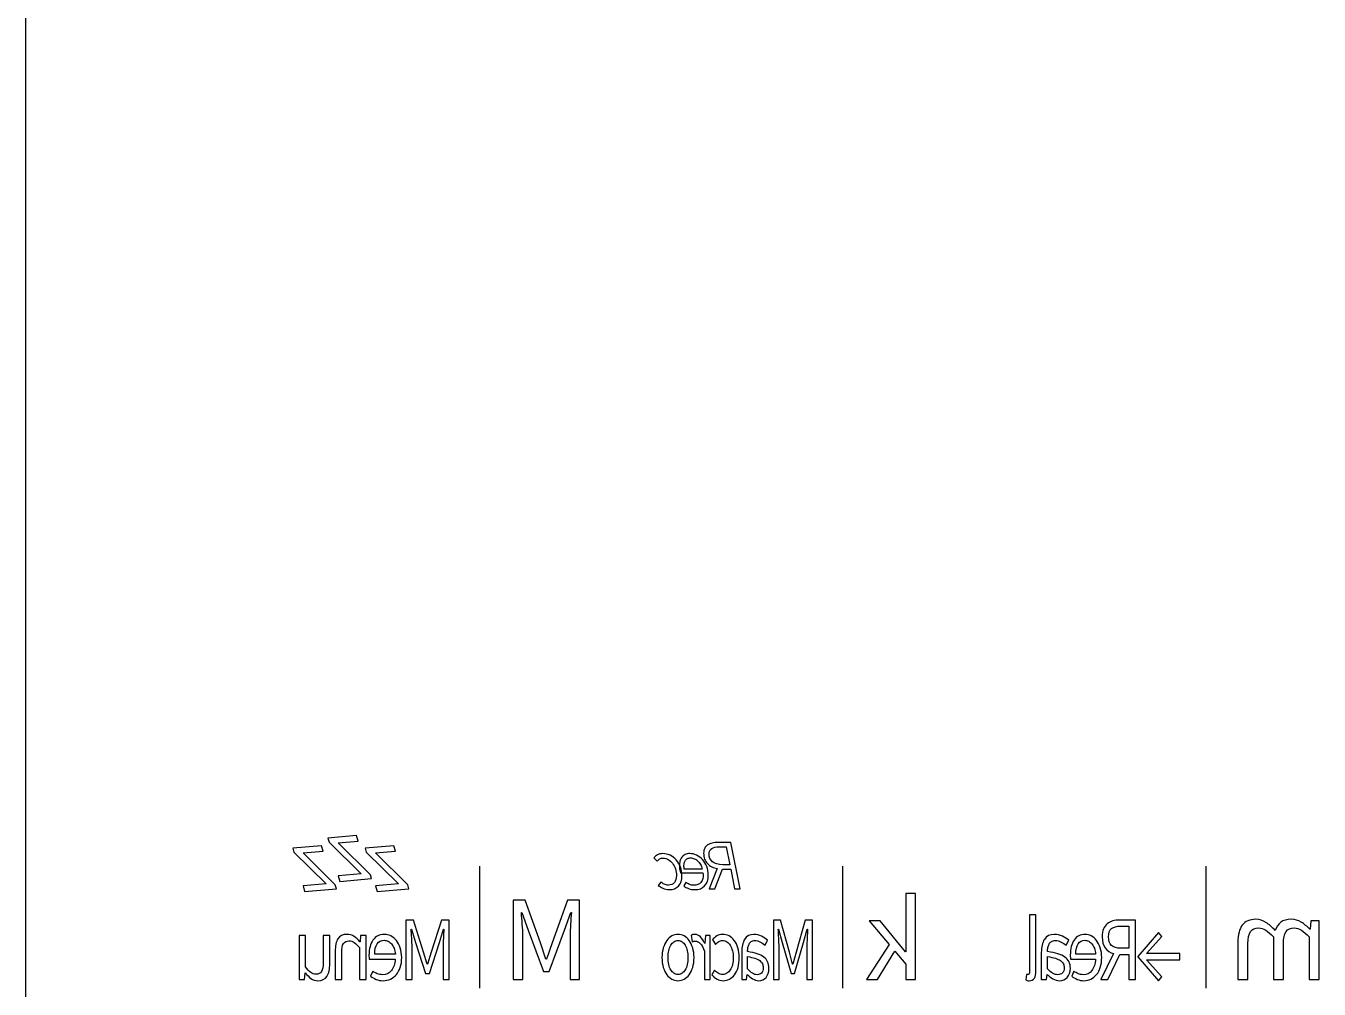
# Model space of a CAD drawing. Extents: x 0 to 186, y 0 to 195.
# Drawn here: x 0.05 to 36.23, y 81.12 to 108.05 of the extents above; entities that cross this region are included whole.
import ezdxf

# ---------------------------------------------------------------- set-up
doc = ezdxf.new("R2010")
doc.units = 0
doc.layers.add('cut', color=7, linetype='CONTINUOUS')
doc.layers.add('engrave', color=7, linetype='CONTINUOUS')

msp = doc.modelspace()

# ---------------------------------------------------------------- linework, layer by layer
at = {"layer": 'cut', "color": 7}
msp.add_lwpolyline([(0.052916, 5.183316), (0.052916, 142.343314)], dxfattribs=at)
at = {"layer": 'engrave', "color": 7}
for points in [[(9.69542, 84.317335), (8.793926, 85.207362), (9.353152, 85.256288), (9.306535, 85.410243), (8.504453, 85.340071), (8.534643, 85.228018), (9.435838, 84.340531), (8.793139, 84.284304), (8.837213, 84.130047), (9.725395, 84.207754), (9.69542, 84.317335)], [(8.710069, 84.035113), (7.808575, 84.92514), (8.367799, 84.974066), (8.321181, 85.128021), (7.519103, 85.057849), (7.549292, 84.945796), (8.450484, 84.058308), (7.807785, 84.002081), (7.85186, 83.847824), (8.740041, 83.925531), (8.710069, 84.035113)], [(10.737218, 84.035113), (9.835724, 84.92514), (10.394947, 84.974066), (10.348333, 85.128021), (9.546251, 85.057849), (9.576441, 84.945796), (10.477635, 84.058308), (9.834934, 84.002081), (9.879011, 83.847824), (10.76719, 83.925531), (10.737218, 84.035113)], [(19.39612, 84.486355), (19.168951, 83.923316), (19.332877, 83.923316), (19.54624, 84.472549), (19.771481, 84.472549), (19.880123, 83.923316), (20.034222, 83.923316), (19.775461, 85.219292), (19.419813, 85.219292)], [(19.457374, 85.096782), (19.647044, 85.096782), (19.745796, 84.596986), (19.550219, 84.596986)], [(17.624323, 84.790574), (17.713192, 84.695738)], [(18.369743, 84.37175), (18.993976, 84.37175)], [(18.978183, 84.474476), (18.474411, 84.474479)], [(17.813934, 84.110997), (17.746771, 84.012244)], [(18.408627, 84.284871), (18.408627, 84.284868)], [(18.517825, 84.1031), (18.458561, 84.002358)], [(19.146099, 84.300667), (19.146153, 84.300664)], [(15.540654, 83.604989), (15.205377, 83.604989), (14.775327, 82.412812), (14.616162, 81.959094), (14.602531, 81.959094), (14.446778, 82.412812), (14.020035, 83.604989), (13.688167, 83.604989), (13.688167, 81.383316), (13.955748, 81.383316), (13.955748, 82.605874)], [(15.279926, 82.605874), (15.279926, 81.383316), (15.540685, 81.383316), (15.540654, 83.604989)], [(24.943697, 83.79464), (24.669397, 83.79464), (24.669397, 82.162286), (24.659265, 82.162286), (23.958223, 83.029208), (23.650025, 83.029208), (24.202032, 82.368785), (23.575507, 81.383316), (23.880293, 81.383316), (24.361194, 82.175824), (24.669392, 81.816775), (24.669392, 81.383316), (24.943692, 81.383316), (24.943697, 83.79464)], [(13.918438, 83.262891), (13.931985, 83.262891), (14.1081, 82.768448), (14.534842, 81.606867), (14.697416, 81.606867), (15.124162, 82.768448), (15.300274, 83.262891), (15.313821, 83.262891)], [(11.896923, 83.049571), (11.676974, 83.049571), (11.394848, 82.15544), (11.290433, 81.815148), (11.281485, 81.815148), (11.179307, 82.15544), (10.899351, 83.049571), (10.68164, 83.049571), (10.68164, 81.383315), (10.85718, 81.383315), (10.85718, 82.300236)], [(11.725831, 82.300236), (11.725831, 81.383315), (11.896894, 81.383315), (11.896923, 83.049571)], [(22.056924, 83.049569), (21.859778, 83.049569), (21.606902, 82.155435), (21.513312, 81.815148), (21.505291, 81.815148), (21.413708, 82.155435), (21.162776, 83.049569), (20.967635, 83.049569), (20.967635, 81.383313), (21.124977, 81.383313), (21.124977, 82.300233)], [(21.903607, 82.300233), (21.903607, 81.383313), (22.056936, 81.383313), (22.056924, 83.049569)], [(28.310398, 83.191806), (28.135557, 83.191806), (28.135557, 81.617018)], [(28.310426, 81.632229), (28.310398, 83.191806)], [(30.326501, 81.383311), (30.663365, 82.086914), (30.914987, 82.086914), (30.914987, 81.383311), (31.094056, 81.383311), (31.094056, 83.049569), (30.65484, 83.049569)], [(30.680413, 82.879345), (30.914987, 82.879345), (30.914987, 82.259616)], [(35.957084, 82.575386), (35.957084, 81.383316), (36.234793, 81.383316), (36.234791, 83.029208)], [(36.234791, 83.029208), (36.00452, 83.029208), (35.980757, 82.792118), (35.970625, 82.792118)], [(7.878626, 81.741434), (7.878626, 82.617735), (7.69644, 82.617735), (7.69644, 81.383315), (7.847503, 81.383315), (7.863103, 81.576327), (7.869754, 81.576327)], [(8.55624, 82.617735), (8.371887, 82.617735), (8.371887, 81.863363)], [(8.556251, 81.83546), (8.55624, 82.617735)], [(9.388389, 82.277369), (9.388389, 81.383315), (9.570573, 81.383315), (9.570583, 82.617735)], [(9.570583, 82.617735), (9.419522, 82.617735), (9.403923, 82.439917), (9.397271, 82.439917)], [(10.832686, 82.792997), (10.841554, 82.792997), (10.957088, 82.422168), (11.237043, 81.550979), (11.343698, 81.550979), (11.623651, 82.422168), (11.739187, 82.792997), (11.748055, 82.792997)], [(18.666682, 82.622856), (18.698526, 82.439922)], [(19.03709, 82.175809), (19.03709, 81.383301), (19.200385, 81.383301), (19.200367, 82.617734)], [(19.200367, 82.617734), (19.064968, 82.617734), (19.050999, 82.39426), (19.045052, 82.39426)], [(19.263593, 82.500918), (19.34521, 82.366275)], [(21.103036, 82.792994), (21.111008, 82.792994), (21.214566, 82.422165), (21.465496, 81.550977), (21.561089, 81.550977), (21.812021, 82.422165), (21.915577, 82.792994), (21.923548, 82.792994)], [(31.16188, 82.018313), (31.741841, 81.345177), (31.833524, 81.462069), (31.40498, 81.936998), (32.338853, 81.936998), (32.338853, 82.10978), (31.40498, 82.10978), (31.833524, 82.584712), (31.741841, 82.701604), (31.16188, 82.028469), (31.16188, 82.018313)], [(34.957972, 82.575386), (34.957972, 81.383316), (35.235682, 81.383316), (35.235682, 82.389145)], [(8.706298, 82.165669), (8.706298, 81.383315), (8.888484, 81.383315), (8.888484, 82.137687)], [(20.082835, 82.14026), (20.082835, 81.383329), (20.218237, 81.383329), (20.232156, 81.530684), (20.236179, 81.530684)], [(20.734013, 82.343425), (20.799709, 82.488223)], [(28.462611, 82.140256), (28.462611, 81.383324), (28.607586, 81.383324), (28.62248, 81.53068), (28.626772, 81.53068)], [(29.159828, 82.343422), (29.230168, 82.488218)], [(30.914987, 82.259616), (30.680413, 82.259616)], [(33.962374, 82.426454), (33.962374, 81.383316), (34.240083, 81.383316), (34.240083, 82.389145)], [(9.658946, 81.95483), (10.387616, 81.95483)], [(10.389862, 82.091955), (9.812253, 82.091955)], [(10.56763, 81.998006), (10.567638, 81.998006)], [(18.576396, 81.998003), (18.576396, 81.998003)], [(18.745708, 81.998003), (18.745708, 81.998003)], [(20.012373, 81.998012), (20.012371, 81.998003)], [(20.246123, 81.68555), (20.246123, 82.028477)], [(28.637457, 81.685537), (28.637457, 82.028462)], [(29.279447, 81.954827), (29.978743, 81.954827)], [(29.980897, 82.091951), (29.426574, 82.091951)], [(30.479999, 82.109777), (30.123941, 81.383308), (30.326501, 81.383311)], [(30.151503, 81.998004), (30.151508, 81.998004)], [(9.758885, 81.617022), (9.694473, 81.479821)], [(19.31738, 81.65005), (19.243661, 81.51285)], [(20.680228, 81.718574), (20.680221, 81.718574)], [(20.841534, 81.703387), (20.841511, 81.703371)], [(28.048187, 81.530674), (28.024708, 81.373165)], [(29.102241, 81.718558), (29.102246, 81.718558)], [(29.274927, 81.703384), (29.27494, 81.703372)], [(29.375358, 81.617018), (29.313543, 81.479818)]]:
    msp.add_lwpolyline(points, dxfattribs=at)
at = {"layer": 'engrave', "color": 1}
for points in [[(12.752916, 81.143323), (12.752916, 84.558316)], [(22.912916, 81.143323), (22.912916, 84.558316)], [(33.072917, 81.143323), (33.072917, 84.558316)]]:
    msp.add_lwpolyline(points, dxfattribs=at)
at = {"layer": 'engrave', "color": 7}
for points in [[(19.044483, 85.055304), (19.024727, 85.017119), (19.014852, 84.971018), (19.014852, 84.917001)], [(19.127442, 85.149145), (19.091893, 85.124761), (19.064238, 85.093485), (19.044483, 85.055304)], [(19.254862, 85.202499), (19.205468, 85.191295), (19.162993, 85.173521), (19.127442, 85.149145)], [(19.166961, 84.897287), (19.166961, 84.968388), (19.191656, 85.019411), (19.241056, 85.050359)], [(19.241056, 85.050359), (19.290453, 85.081308), (19.362561, 85.096782), (19.457374, 85.096782)], [(19.419813, 85.219292), (19.359245, 85.219289), (19.30426, 85.213704), (19.254862, 85.202499)], [(17.727058, 84.873533), (17.68755, 84.851153), (17.653305, 84.823492), (17.624323, 84.790574)], [(17.713192, 84.695738), (17.738225, 84.726043), (17.763261, 84.74811), (17.78828, 84.761936)], [(17.873198, 84.907114), (17.815281, 84.907112), (17.766569, 84.89591), (17.727058, 84.873533)], [(17.78828, 84.761936), (17.813314, 84.775765), (17.844903, 84.78268), (17.883084, 84.78268)], [(18.074716, 84.859726), (18.010186, 84.891316), (17.943014, 84.907112), (17.873198, 84.907114)], [(17.883084, 84.78268), (17.930515, 84.78268), (17.976616, 84.7695), (18.02139, 84.74316)], [(18.02139, 84.74316), (18.066165, 84.716801), (18.106006, 84.681585), (18.140911, 84.637474)], [(18.245605, 84.729351), (18.196207, 84.784675), (18.139243, 84.828134), (18.074716, 84.859726)], [(18.364163, 84.532778), (18.334522, 84.608501), (18.295002, 84.674024), (18.245605, 84.729351)], [(18.351963, 84.696771), (18.341436, 84.653964), (18.336158, 84.608185), (18.336158, 84.559431)], [(18.40333, 84.8074), (18.379623, 84.776451), (18.362495, 84.739576), (18.351963, 84.696771)], [(18.495179, 84.880473), (18.457661, 84.862693), (18.427045, 84.838348), (18.40333, 84.8074)], [(18.474439, 84.653295), (18.481015, 84.678977), (18.491541, 84.701696), (18.506031, 84.721452)], [(18.632489, 84.907114), (18.578472, 84.907112), (18.532701, 84.898224), (18.495179, 84.880473)], [(18.506031, 84.721452), (18.520509, 84.741207), (18.539621, 84.757012), (18.563333, 84.768871)], [(18.563333, 84.768871), (18.58704, 84.780724), (18.616027, 84.786651), (18.650272, 84.786651)], [(18.819173, 84.863675), (18.757942, 84.892634), (18.695712, 84.907112), (18.632489, 84.907114)], [(18.650272, 84.786651), (18.685843, 84.786648), (18.720418, 84.779398), (18.754, 84.76492)], [(18.754, 84.76492), (18.787581, 84.750442), (18.81886, 84.729348), (18.847839, 84.701676)], [(18.98313, 84.740202), (18.935059, 84.793557), (18.880407, 84.834716), (18.819173, 84.863675)], [(18.847839, 84.701676), (18.876817, 84.67399), (18.902824, 84.641075), (18.925853, 84.60289)], [(19.100696, 84.548574), (19.070391, 84.62297), (19.031201, 84.686846), (18.98313, 84.740202)], [(19.014852, 84.917001), (19.014852, 84.857757), (19.024391, 84.803767), (19.043489, 84.755033)], [(19.043489, 84.755033), (19.062567, 84.706299), (19.089249, 84.663825), (19.123493, 84.627613)], [(19.265745, 84.677984), (19.199891, 84.731981), (19.166961, 84.805083), (19.166961, 84.897287)], [(19.550219, 84.596986), (19.426425, 84.596986), (19.331601, 84.623995), (19.265745, 84.677984)], [(18.140911, 84.637474), (18.175819, 84.593359), (18.203483, 84.541673), (18.223902, 84.482409)], [(18.223902, 84.482409), (18.244306, 84.423146), (18.254528, 84.360574), (18.254528, 84.294698)], [(18.336158, 84.559431), (18.336161, 84.521249), (18.34011, 84.485034), (18.348012, 84.450789)], [(18.348012, 84.450789), (18.355914, 84.416544), (18.363167, 84.390199), (18.369743, 84.37175)], [(18.408627, 84.284868), (18.408627, 84.374417), (18.393811, 84.457055), (18.364163, 84.532778)], [(18.464589, 84.573293), (18.464589, 84.600951), (18.467863, 84.627613), (18.474439, 84.653295)], [(18.467553, 84.521895), (18.465577, 84.5377), (18.464589, 84.554842), (18.464589, 84.573293)], [(18.474411, 84.474479), (18.471871, 84.490283), (18.4695, 84.506079), (18.467553, 84.521895)], [(18.925853, 84.60289), (18.948883, 84.564708), (18.966327, 84.521904), (18.978183, 84.474476)], [(18.993976, 84.37175), (19.003233, 84.309853), (19.002584, 84.256849), (18.992001, 84.212738)], [(19.146153, 84.300664), (19.146153, 84.39154), (19.130998, 84.474177), (19.100696, 84.548574)], [(19.123493, 84.627613), (19.157738, 84.591398), (19.19791, 84.561434), (19.244011, 84.537722)], [(19.244011, 84.537722), (19.290112, 84.514015), (19.340816, 84.496885), (19.39612, 84.486355)], [(17.746771, 84.012244), (17.781016, 83.985885), (17.823169, 83.960516), (17.873229, 83.93616)], [(17.911753, 84.051733), (17.876847, 84.068864), (17.844239, 84.088611), (17.813934, 84.110997)], [(18.027297, 84.02605), (17.985176, 84.02605), (17.946661, 84.034602), (17.911753, 84.051733)], [(18.198217, 84.095201), (18.160678, 84.0491), (18.103703, 84.02605), (18.027297, 84.02605)], [(18.054969, 83.899623), (18.160357, 83.899623), (18.245644, 83.932872), (18.310837, 83.999372)], [(18.254528, 84.294698), (18.254528, 84.207802), (18.235761, 84.141302), (18.198217, 84.095201)], [(18.310837, 83.999372), (18.376031, 84.065872), (18.408627, 84.161037), (18.408627, 84.284871)], [(18.458561, 84.002358), (18.496785, 83.9747), (18.542234, 83.950669), (18.594905, 83.93025)], [(18.619594, 84.04483), (18.582053, 84.061283), (18.548133, 84.080711), (18.517825, 84.1031)], [(18.733177, 84.020135), (18.694995, 84.020135), (18.657135, 84.028376), (18.619594, 84.04483)], [(18.849746, 84.039891), (18.814198, 84.026739), (18.775341, 84.020135), (18.733177, 84.020135)], [(18.768749, 83.899623), (18.883339, 83.899623), (18.974878, 83.93419), (19.043365, 84.00332)], [(18.93964, 84.103103), (18.915256, 84.074124), (18.885298, 84.053053), (18.849746, 84.039891)], [(18.992001, 84.212738), (18.981474, 84.168626), (18.964004, 84.132081), (18.93964, 84.103103)], [(19.043365, 84.00332), (19.111855, 84.072453), (19.146099, 84.171567), (19.146099, 84.300667)], [(17.873229, 83.93616), (17.92329, 83.911804), (17.983869, 83.899623), (18.054969, 83.899623)], [(18.594905, 83.93025), (18.647579, 83.909845), (18.705525, 83.899623), (18.768749, 83.899623)], [(13.942201, 82.934384), (13.93317, 83.054029), (13.925268, 83.163531), (13.918438, 83.262891)], [(15.313821, 83.262891), (15.306991, 83.163531), (15.299653, 83.054029), (15.291751, 82.934384)], [(13.955748, 82.605874), (13.955751, 82.705231), (13.951232, 82.814733), (13.942201, 82.934384)], [(15.291751, 82.934384), (15.283849, 82.814733), (15.279926, 82.705231), (15.279926, 82.605874)], [(30.304085, 82.945384), (30.260727, 82.908124), (30.226968, 82.859871), (30.202804, 82.800627)], [(30.45869, 83.025419), (30.398977, 83.009309), (30.347443, 82.982643), (30.304085, 82.945384)], [(30.429895, 82.813303), (30.487462, 82.85733), (30.570966, 82.879345), (30.680413, 82.879345)], [(30.65484, 83.049569), (30.583786, 83.049566), (30.5184, 83.041529), (30.45869, 83.025419)], [(34.085984, 82.907305), (34.003581, 82.798954), (33.962377, 82.638671), (33.962374, 82.426454)], [(34.463533, 83.069828), (34.294242, 83.069825), (34.168393, 83.01565), (34.085984, 82.907305)], [(34.746356, 82.983476), (34.65944, 83.041041), (34.565164, 83.069825), (34.463533, 83.069828)], [(35.005411, 82.75491), (34.919629, 82.849717), (34.833278, 82.925906), (34.746356, 82.983476)], [(35.162922, 82.986886), (35.091816, 82.93159), (35.039311, 82.854267), (35.005411, 82.75491)], [(35.459233, 83.069828), (35.3328, 83.069825), (35.234031, 83.04217), (35.162922, 82.986886)], [(35.735288, 82.990244), (35.65061, 83.043299), (35.558592, 83.069825), (35.459233, 83.069828)], [(35.970625, 82.792118), (35.898415, 82.871146), (35.819972, 82.937189), (35.735288, 82.990244)], [(8.785188, 82.526308), (8.732596, 82.445044), (8.706301, 82.324832), (8.706298, 82.165669)], [(9.03514, 82.648198), (8.921098, 82.648198), (8.83778, 82.607566), (8.785188, 82.526308)], [(9.233971, 82.588513), (9.17695, 82.628303), (9.110672, 82.648198), (9.03514, 82.648198)], [(9.397271, 82.439917), (9.345426, 82.499189), (9.290992, 82.54872), (9.233971, 82.588513)], [(9.89999, 82.607581), (9.845931, 82.580513), (9.80075, 82.541565), (9.764454, 82.490767)], [(10.083261, 82.648198), (10.015141, 82.648198), (9.954052, 82.634649), (9.89999, 82.607581)], [(10.26324, 82.603782), (10.205496, 82.633385), (10.145503, 82.648198), (10.083261, 82.648198)], [(10.417627, 82.475534), (10.372447, 82.531423), (10.320985, 82.57417), (10.26324, 82.603782)], [(10.848285, 82.546617), (10.842373, 82.636351), (10.837173, 82.718478), (10.832686, 82.792997)], [(10.85718, 82.300236), (10.85718, 82.374752), (10.854224, 82.456879), (10.848285, 82.546617)], [(11.733591, 82.546617), (11.728418, 82.456879), (11.725831, 82.374752), (11.725831, 82.300236)], [(11.748055, 82.792997), (11.743568, 82.718478), (11.738764, 82.636351), (11.733591, 82.546617)], [(18.127347, 82.60502), (18.073585, 82.576238), (18.02612, 82.533913), (17.984958, 82.478052)], [(18.297631, 82.648196), (18.237874, 82.648196), (18.181111, 82.633789), (18.127347, 82.60502)], [(18.467888, 82.60502), (18.414103, 82.633802), (18.357353, 82.648196), (18.297631, 82.648196)], [(18.610276, 82.478052), (18.569134, 82.533913), (18.521669, 82.576235), (18.467888, 82.60502)], [(18.770238, 82.648196), (18.731749, 82.648196), (18.697229, 82.639749), (18.666682, 82.622856)], [(18.924569, 82.579636), (18.877431, 82.625342), (18.825986, 82.648196), (18.770238, 82.648196)], [(19.045052, 82.39426), (19.011869, 82.472133), (18.971708, 82.533926), (18.924569, 82.579636)], [(19.382069, 82.60378), (19.336267, 82.57417), (19.296776, 82.539883), (19.263593, 82.500918)], [(19.546366, 82.648196), (19.482639, 82.648196), (19.427872, 82.633406), (19.382069, 82.60378)], [(19.724582, 82.60502), (19.668166, 82.633802), (19.608762, 82.648196), (19.546366, 82.648196)], [(19.872928, 82.478052), (19.830449, 82.533913), (19.781, 82.576235), (19.724582, 82.60502)], [(20.162476, 82.509811), (20.109384, 82.41754), (20.082835, 82.294359), (20.082835, 82.14026)], [(20.419393, 82.648212), (20.301211, 82.648212), (20.215573, 82.602078), (20.162476, 82.509811)], [(20.634438, 82.596162), (20.569391, 82.63086), (20.497709, 82.648212), (20.419393, 82.648212)], [(20.799709, 82.488223), (20.754574, 82.52548), (20.699485, 82.561458), (20.634438, 82.596162)], [(21.117005, 82.546615), (21.111708, 82.636348), (21.107035, 82.718477), (21.103036, 82.792994)], [(21.124977, 82.300233), (21.124977, 82.37475), (21.122328, 82.456875), (21.117005, 82.546615)], [(21.910579, 82.546615), (21.905931, 82.456875), (21.903607, 82.37475), (21.903607, 82.300233)], [(21.923548, 82.792994), (21.919525, 82.718477), (21.915202, 82.636348), (21.910579, 82.546615)], [(28.547884, 82.509808), (28.491036, 82.417537), (28.462613, 82.294352), (28.462611, 82.140256)], [(28.822964, 82.64821), (28.696427, 82.648207), (28.604734, 82.602073), (28.547884, 82.509808)], [(29.053212, 82.596159), (28.983568, 82.630858), (28.906817, 82.648207), (28.822964, 82.64821)], [(29.230168, 82.488218), (29.181843, 82.525478), (29.122857, 82.561456), (29.053212, 82.596159)], [(29.510771, 82.607581), (29.458891, 82.580505), (29.415533, 82.54156), (29.3807, 82.490766)], [(29.686654, 82.648198), (29.621281, 82.648195), (29.562655, 82.634644), (29.510771, 82.607581)], [(29.85938, 82.603779), (29.803965, 82.633381), (29.746388, 82.648195), (29.686654, 82.648198)], [(30.007544, 82.475533), (29.964186, 82.53142), (29.914798, 82.574168), (29.85938, 82.603779)], [(30.202804, 82.800627), (30.178653, 82.741377), (30.166562, 82.668552), (30.166562, 82.582153)], [(30.166562, 82.582153), (30.166562, 82.451772), (30.194998, 82.347642), (30.251866, 82.269768)], [(30.343549, 82.582156), (30.343549, 82.692225), (30.372331, 82.769273), (30.429895, 82.813303)], [(30.429895, 82.339611), (30.372331, 82.392941), (30.343549, 82.473787), (30.343549, 82.582156)], [(34.240083, 82.389145), (34.240086, 82.544931), (34.264919, 82.657259), (34.314551, 82.726126)], [(34.314551, 82.726126), (34.364196, 82.794991), (34.440969, 82.829425), (34.544872, 82.829428)], [(34.544872, 82.829428), (34.669033, 82.829425), (34.806735, 82.744747), (34.957972, 82.575386)], [(35.235682, 82.389145), (35.235682, 82.544931), (35.260517, 82.657259), (35.310199, 82.726126)], [(35.310199, 82.726126), (35.359879, 82.794991), (35.437772, 82.829425), (35.543879, 82.829428)], [(35.543879, 82.829428), (35.668111, 82.829425), (35.805847, 82.744747), (35.957084, 82.575386)], [(8.888484, 82.137687), (8.888484, 82.254528), (8.90477, 82.338774), (8.937368, 82.390426)], [(8.937368, 82.390426), (8.96996, 82.442075), (9.021805, 82.4679), (9.092908, 82.4679)], [(9.092908, 82.4679), (9.149185, 82.4679), (9.198805, 82.451816), (9.241768, 82.419648)], [(9.241768, 82.419648), (9.284731, 82.387478), (9.333607, 82.340053), (9.388389, 82.277369)], [(9.681126, 82.30787), (9.661857, 82.236737), (9.652242, 82.157145), (9.652242, 82.069088)], [(9.764454, 82.490767), (9.728159, 82.439969), (9.700381, 82.379004), (9.681126, 82.30787)], [(9.812253, 82.091955), (9.812256, 82.218975), (9.835586, 82.31593), (9.882226, 82.382828)], [(9.882226, 82.382828), (9.928874, 82.449722), (9.994418, 82.483169), (10.078853, 82.483172)], [(10.078853, 82.483172), (10.117366, 82.483169), (10.154023, 82.47427), (10.188828, 82.456466)], [(10.188828, 82.456466), (10.223632, 82.438662), (10.255105, 82.413251), (10.283242, 82.380232)], [(10.283242, 82.380232), (10.31138, 82.347208), (10.334705, 82.306579), (10.353216, 82.25834)], [(10.353216, 82.25834), (10.371718, 82.210097), (10.383939, 82.154637), (10.389862, 82.091955)], [(10.526517, 82.271053), (10.499103, 82.351484), (10.462805, 82.419645), (10.417627, 82.475534)], [(10.567638, 81.998006), (10.567638, 82.099602), (10.553939, 82.190616), (10.526517, 82.271053)], [(17.886383, 82.273606), (17.861843, 82.193173), (17.849556, 82.101304), (17.849556, 81.998003)], [(17.984958, 82.478052), (17.943796, 82.422187), (17.910937, 82.354042), (17.886383, 82.273606)], [(18.018811, 81.998003), (18.018811, 82.069109), (18.025458, 82.133873), (18.038752, 82.192294)], [(18.038752, 82.192294), (18.052046, 82.250715), (18.070963, 82.301097), (18.095515, 82.343447)], [(18.095515, 82.343447), (18.120055, 82.385794), (18.149602, 82.418391), (18.184122, 82.441232)], [(18.184122, 82.441232), (18.21864, 82.464085), (18.256481, 82.475493), (18.297643, 82.475493)], [(18.297643, 82.475493), (18.338808, 82.475493), (18.376649, 82.464082), (18.411167, 82.441232)], [(18.411167, 82.441232), (18.445687, 82.418378), (18.475222, 82.385794), (18.499774, 82.343447)], [(18.499774, 82.343447), (18.524338, 82.301097), (18.543238, 82.250715), (18.556504, 82.192294)], [(18.556504, 82.192294), (18.569774, 82.133873), (18.576396, 82.069109), (18.576396, 81.998003)], [(18.708849, 82.273606), (18.684284, 82.354042), (18.651421, 82.422187), (18.610276, 82.478052)], [(18.698526, 82.439922), (18.714494, 82.446743), (18.729105, 82.451842), (18.742375, 82.455221)], [(18.745708, 81.998003), (18.745708, 82.101304), (18.733413, 82.193173), (18.708849, 82.273606)], [(18.742375, 82.455221), (18.755644, 82.4586), (18.772244, 82.460289), (18.792176, 82.460289)], [(18.792176, 82.460289), (18.8333, 82.460289), (18.876104, 82.439125), (18.920588, 82.396765)], [(18.920588, 82.396765), (18.965076, 82.354415), (19.003909, 82.280765), (19.03709, 82.175809)], [(19.34521, 82.366275), (19.374423, 82.39847), (19.404625, 82.424721), (19.435821, 82.445031)], [(19.435821, 82.445031), (19.467018, 82.465334), (19.501883, 82.475502), (19.540411, 82.475502)], [(19.540411, 82.475502), (19.58421, 82.475502), (19.624692, 82.464091), (19.661866, 82.441241)], [(19.661866, 82.441241), (19.699038, 82.418388), (19.730904, 82.385804), (19.75746, 82.343457)], [(19.75746, 82.343457), (19.784019, 82.301106), (19.804925, 82.250724), (19.820178, 82.192303)], [(19.820178, 82.192303), (19.835422, 82.133882), (19.843068, 82.069119), (19.843068, 81.998012)], [(19.974509, 82.273606), (19.94927, 82.354042), (19.91541, 82.422187), (19.872928, 82.478052)], [(20.012371, 81.998003), (20.012371, 82.101304), (19.999751, 82.193173), (19.974509, 82.273606)], [(20.246123, 82.165667), (20.246125, 82.204581), (20.249121, 82.242666), (20.255094, 82.279923)], [(20.699153, 82.014475), (20.604246, 82.086436), (20.453236, 82.136831), (20.246123, 82.165667)], [(20.255094, 82.279923), (20.261066, 82.317183), (20.271687, 82.350204), (20.28694, 82.378989)], [(20.28694, 82.378989), (20.302183, 82.407771), (20.322442, 82.431051), (20.347681, 82.44883)], [(20.347681, 82.44883), (20.372923, 82.466616), (20.405457, 82.475508), (20.445282, 82.475508)], [(20.445282, 82.475508), (20.50237, 82.475508), (20.55514, 82.461962), (20.603596, 82.434892)], [(20.603596, 82.434892), (20.65205, 82.4078), (20.695524, 82.377322), (20.734013, 82.343425)], [(28.637457, 82.165669), (28.637459, 82.204579), (28.640663, 82.242665), (28.64705, 82.279924)], [(29.122515, 82.014475), (29.020901, 82.086434), (28.859213, 82.136831), (28.637457, 82.165669)], [(28.64705, 82.279924), (28.653463, 82.317184), (28.664814, 82.350205), (28.681146, 82.378987)], [(28.681146, 82.378987), (28.697488, 82.407757), (28.719159, 82.431051), (28.746183, 82.44883)], [(28.746183, 82.44883), (28.773209, 82.466604), (28.808041, 82.475506), (28.850683, 82.475506)], [(28.850683, 82.475506), (28.911805, 82.475506), (28.968309, 82.461952), (29.02019, 82.434889)], [(29.02019, 82.434889), (29.07207, 82.407813), (29.118616, 82.377321), (29.159828, 82.343422)], [(29.300728, 82.307869), (29.28224, 82.236735), (29.273011, 82.15714), (29.273009, 82.069086)], [(29.3807, 82.490766), (29.345868, 82.439965), (29.319209, 82.378999), (29.300728, 82.307869)], [(29.426574, 82.091951), (29.426574, 82.218971), (29.448967, 82.31593), (29.493724, 82.382825)], [(29.493724, 82.382825), (29.538493, 82.44972), (29.601392, 82.483166), (29.682424, 82.48317)], [(29.682424, 82.48317), (29.719385, 82.483166), (29.754566, 82.474267), (29.787967, 82.456463)], [(29.787967, 82.456463), (29.821369, 82.438659), (29.851574, 82.413249), (29.878577, 82.380228)], [(29.878577, 82.380228), (29.90558, 82.347207), (29.927964, 82.306575), (29.945729, 82.258337)], [(29.945729, 82.258337), (29.963493, 82.210096), (29.975214, 82.154635), (29.980897, 82.091951)], [(30.112044, 82.27105), (30.085734, 82.351483), (30.050901, 82.419644), (30.007544, 82.475533)], [(30.151508, 81.998004), (30.151508, 82.099599), (30.138346, 82.190613), (30.112044, 82.27105)], [(30.251866, 82.269768), (30.308737, 82.191889), (30.384782, 82.138559), (30.479999, 82.109777)], [(30.680413, 82.259616), (30.570966, 82.259616), (30.487462, 82.286291), (30.429895, 82.339611)], [(8.371887, 81.863363), (8.371887, 81.746522), (8.355971, 81.662277), (8.32412, 81.610628)], [(8.477398, 81.474782), (8.529967, 81.55607), (8.556251, 81.676294), (8.556251, 81.83546)], [(9.652242, 82.069088), (9.652242, 82.023405), (9.654353, 81.98532), (9.658946, 81.95483)], [(10.387616, 81.95483), (10.380252, 81.821039), (10.344347, 81.715193), (10.279911, 81.637291)], [(10.527628, 81.726241), (10.554298, 81.805821), (10.56763, 81.896409), (10.56763, 81.998006)], [(17.849556, 81.998003), (17.849556, 81.896406), (17.861826, 81.805391), (17.886383, 81.724959)], [(18.038752, 81.804955), (18.025458, 81.862547), (18.018811, 81.926896), (18.018811, 81.998003)], [(18.095515, 81.656357), (18.070951, 81.697828), (18.052044, 81.747359), (18.038752, 81.804955)], [(18.556504, 81.804955), (18.543235, 81.747359), (18.524326, 81.697828), (18.499774, 81.656357)], [(18.576396, 81.998003), (18.576396, 81.926896), (18.569749, 81.862547), (18.556504, 81.804955)], [(18.708849, 81.724959), (18.733413, 81.805391), (18.745708, 81.896406), (18.745708, 81.998003)], [(19.821153, 81.804964), (19.806559, 81.747369), (19.78631, 81.697838), (19.760442, 81.656367)], [(19.843068, 81.998012), (19.843068, 81.926906), (19.835772, 81.862556), (19.821153, 81.804964)], [(19.977521, 81.724968), (20.000761, 81.805401), (20.012373, 81.896416), (20.012373, 81.998012)], [(20.246123, 82.028477), (20.327113, 82.014931), (20.395483, 81.998866), (20.451232, 81.980224)], [(20.451232, 81.980224), (20.50698, 81.96161), (20.551779, 81.939579), (20.585629, 81.914182)], [(20.585629, 81.914182), (20.619479, 81.888779), (20.643709, 81.859573), (20.658313, 81.826552)], [(20.658313, 81.826552), (20.672907, 81.793528), (20.680228, 81.757537), (20.680228, 81.718574)], [(20.841511, 81.703371), (20.841511, 81.838814), (20.794059, 81.942517), (20.699153, 82.014475)], [(28.637457, 82.028462), (28.724173, 82.014909), (28.797375, 81.99883), (28.857065, 81.980209)], [(28.857065, 81.980209), (28.916757, 81.961573), (28.964723, 81.939564), (29.000967, 81.914167)], [(29.000967, 81.914167), (29.037209, 81.888755), (29.063152, 81.859556), (29.078788, 81.826535)], [(29.078788, 81.826535), (29.094432, 81.793514), (29.102241, 81.757521), (29.102241, 81.718558)], [(29.27494, 81.703372), (29.27494, 81.838813), (29.224133, 81.942515), (29.122515, 82.014475)], [(29.273009, 82.069086), (29.273011, 82.023401), (29.275077, 81.985316), (29.279447, 81.954827)], [(29.978743, 81.954827), (29.971684, 81.821037), (29.937219, 81.715191), (29.875383, 81.63729)], [(30.113112, 81.726237), (30.138711, 81.80582), (30.151503, 81.896406), (30.151503, 81.998004)], [(7.869754, 81.576327), (7.920108, 81.50863), (7.973062, 81.454461), (8.028615, 81.413817)], [(8.020839, 81.582682), (7.977876, 81.615703), (7.930473, 81.66862), (7.878626, 81.741434)], [(8.169699, 81.533151), (8.113425, 81.533151), (8.063805, 81.549657), (8.020839, 81.582682)], [(8.028615, 81.413817), (8.084169, 81.373173), (8.14971, 81.352853), (8.225242, 81.352853)], [(8.32412, 81.610628), (8.292275, 81.558975), (8.240802, 81.533151), (8.169699, 81.533151)], [(8.225242, 81.352853), (8.340775, 81.352853), (8.424828, 81.393497), (8.477398, 81.474782)], [(9.694473, 81.479821), (9.741847, 81.445973), (9.794415, 81.416349), (9.852181, 81.39095)], [(9.884422, 81.547143), (9.840736, 81.564947), (9.798889, 81.588237), (9.758885, 81.617022)], [(10.027721, 81.520438), (9.975876, 81.520438), (9.928109, 81.52934), (9.884422, 81.547143)], [(10.279911, 81.637291), (10.215479, 81.559389), (10.131413, 81.520438), (10.027721, 81.520438)], [(10.253231, 81.397308), (10.316199, 81.426941), (10.371006, 81.46928), (10.417654, 81.524315)], [(10.417654, 81.524315), (10.464301, 81.57935), (10.500959, 81.646658), (10.527628, 81.726241)], [(17.886383, 81.724959), (17.910947, 81.644523), (17.943796, 81.576788), (17.984958, 81.521753)], [(17.984958, 81.521753), (18.02612, 81.46672), (18.073585, 81.424809), (18.127347, 81.396025)], [(18.184122, 81.559851), (18.149602, 81.582736), (18.120067, 81.614887), (18.095515, 81.656357)], [(18.297643, 81.525552), (18.256481, 81.525552), (18.21864, 81.536994), (18.184122, 81.559851)], [(18.411167, 81.559851), (18.376649, 81.536998), (18.338808, 81.525552), (18.297643, 81.525552)], [(18.499774, 81.656357), (18.475209, 81.614887), (18.445687, 81.58272), (18.411167, 81.559851)], [(18.467888, 81.396025), (18.521669, 81.424806), (18.569134, 81.46672), (18.610276, 81.521753)], [(18.610276, 81.521753), (18.651421, 81.576788), (18.684277, 81.644523), (18.708849, 81.724959)], [(19.243661, 81.51285), (19.2875, 81.463756), (19.336299, 81.424819), (19.390063, 81.396034)], [(19.417926, 81.562382), (19.380108, 81.586924), (19.34659, 81.616149), (19.31738, 81.65005)], [(19.544364, 81.525561), (19.497894, 81.525561), (19.455748, 81.537833), (19.417926, 81.562382)], [(19.66588, 81.559861), (19.628706, 81.537007), (19.588203, 81.525561), (19.544364, 81.525561)], [(19.760442, 81.656367), (19.734573, 81.614896), (19.703051, 81.58273), (19.66588, 81.559861)], [(19.737529, 81.396034), (19.7933, 81.424816), (19.841432, 81.466729), (19.881927, 81.521762)], [(19.881927, 81.521762), (19.922419, 81.576798), (19.954286, 81.644532), (19.977521, 81.724968)], [(20.236179, 81.530684), (20.282649, 81.481541), (20.332768, 81.439618), (20.38653, 81.404917)], [(20.378546, 81.562382), (20.336736, 81.590335), (20.292595, 81.631394), (20.246123, 81.68555)], [(20.510971, 81.520446), (20.464499, 81.520446), (20.420358, 81.534438), (20.378546, 81.562382)], [(20.631452, 81.566178), (20.598938, 81.535675), (20.558778, 81.520446), (20.510971, 81.520446)], [(20.556816, 81.352865), (20.639101, 81.352865), (20.707127, 81.383336), (20.760889, 81.444294)], [(20.680221, 81.718574), (20.680223, 81.647465), (20.663978, 81.596668), (20.631452, 81.566178)], [(20.760889, 81.444294), (20.814653, 81.505245), (20.841534, 81.59161), (20.841534, 81.703387)], [(28.070528, 81.52556), (28.065563, 81.52556), (28.058116, 81.527409), (28.048187, 81.530674)], [(28.086508, 81.52556), (28.080819, 81.52556), (28.075493, 81.52556), (28.070528, 81.52556)], [(28.120637, 81.54586), (28.110682, 81.532337), (28.099305, 81.52556), (28.086508, 81.52556)], [(28.135557, 81.617018), (28.135557, 81.583119), (28.130592, 81.559401), (28.120637, 81.54586)], [(28.124914, 81.352866), (28.19172, 81.352866), (28.239339, 81.376584), (28.267774, 81.423984)], [(28.267774, 81.423984), (28.29621, 81.471396), (28.310426, 81.540811), (28.310426, 81.632229)], [(28.626772, 81.53068), (28.67653, 81.481537), (28.73019, 81.439613), (28.787754, 81.404914)], [(28.779244, 81.562364), (28.734477, 81.590333), (28.687214, 81.631379), (28.637457, 81.685537)], [(28.921028, 81.520429), (28.871273, 81.520429), (28.824011, 81.534413), (28.779244, 81.562364)], [(29.050029, 81.566162), (29.015217, 81.535667), (28.972216, 81.520429), (28.921028, 81.520429)], [(28.970078, 81.352862), (29.058182, 81.352862), (29.131015, 81.383327), (29.188581, 81.444289)], [(29.102246, 81.718558), (29.102246, 81.647452), (29.084844, 81.596651), (29.050029, 81.566162)], [(29.188581, 81.444289), (29.246145, 81.505243), (29.274927, 81.591606), (29.274927, 81.703384)], [(29.313543, 81.479818), (29.359006, 81.445971), (29.409456, 81.416348), (29.464892, 81.390948)], [(29.495833, 81.547141), (29.453908, 81.564945), (29.413749, 81.588236), (29.375358, 81.617018)], [(29.633357, 81.520435), (29.583602, 81.520435), (29.537761, 81.529337), (29.495833, 81.547141)], [(29.875383, 81.63729), (29.813545, 81.559389), (29.732869, 81.520435), (29.633357, 81.520435)], [(29.849776, 81.397305), (29.910205, 81.426938), (29.962802, 81.469277), (30.007569, 81.524313)], [(30.007569, 81.524313), (30.052339, 81.579346), (30.087518, 81.646657), (30.113112, 81.726237)], [(9.852181, 81.39095), (9.909949, 81.365542), (9.975876, 81.352853), (10.049961, 81.352853)], [(10.049961, 81.352853), (10.12251, 81.352853), (10.190266, 81.367669), (10.253231, 81.397308)], [(18.127347, 81.396025), (18.181111, 81.367243), (18.237874, 81.352849), (18.297631, 81.352849)], [(18.297631, 81.352849), (18.357353, 81.352849), (18.414103, 81.367256), (18.467888, 81.396025)], [(19.390063, 81.396034), (19.443828, 81.367252), (19.499919, 81.352858), (19.558341, 81.352858)], [(19.558341, 81.352858), (19.622031, 81.352858), (19.68176, 81.367265), (19.737529, 81.396034)], [(20.38653, 81.404917), (20.440294, 81.370217), (20.497057, 81.352865), (20.556816, 81.352865)], [(28.024708, 81.373165), (28.03606, 81.366388), (28.049583, 81.361306), (28.065214, 81.357948)], [(28.065214, 81.357948), (28.080858, 81.35456), (28.100753, 81.352866), (28.124914, 81.352866)], [(28.787754, 81.404914), (28.84532, 81.370211), (28.906093, 81.352862), (28.970078, 81.352862)], [(29.464892, 81.390948), (29.520333, 81.365566), (29.583602, 81.35285), (29.6547, 81.35285)], [(29.6547, 81.35285), (29.724326, 81.35285), (29.78935, 81.367666), (29.849776, 81.397305)]]:
    msp.add_open_spline(points, degree=3, dxfattribs=at)

doc.saveas('drawing.dxf')
